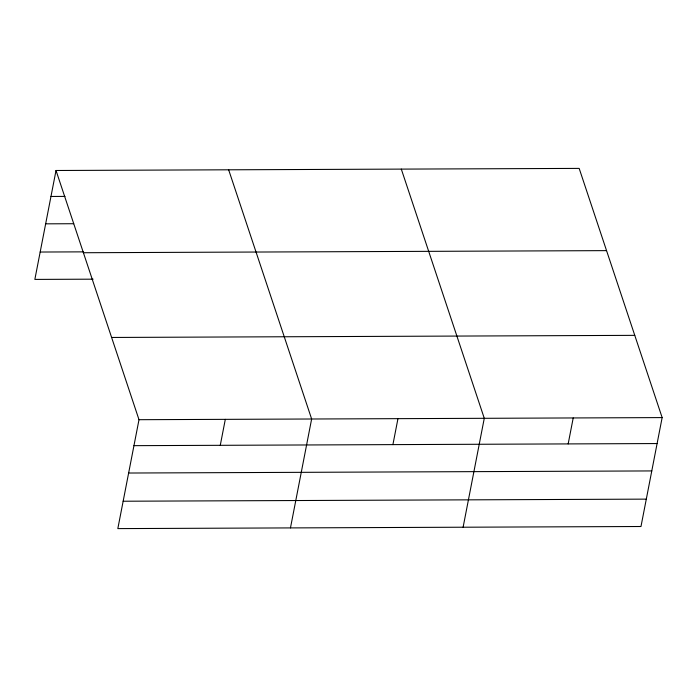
<?xml version="1.0" encoding="UTF-8"?>
<svg xmlns="http://www.w3.org/2000/svg" width="697" height="697" viewBox="0 0 697 697"><rect width="100%" height="100%" fill="white"/><g stroke="black" fill="none" stroke-linecap="round" stroke-linejoin="round"><path stroke-width="1.05" d="M56.021 170.495L138.999 419.699L117.828 528.605L640.979 526.505L662.15 417.59L579.172 168.395L56.021 170.495L34.85 279.41L93.119 279.175M220.269 445.313L225.314 419.35M290.466 527.908L311.637 419.002L228.66 169.807M392.908 444.616L397.961 418.653M463.104 527.22L484.276 418.305L401.306 169.11M568.168 443.911L573.213 417.947M50.977 196.458L65.004 196.406M45.653 223.833L73.708 223.72M40.173 252.035L83.335 251.861M83.405 252.732L606.556 250.632M111.616 337.461L634.767 335.353M138.999 419.699L662.15 417.59M133.946 445.662L657.105 443.553M128.631 473.028L651.782 470.928M123.142 501.23L646.302 499.13"/></g></svg>
